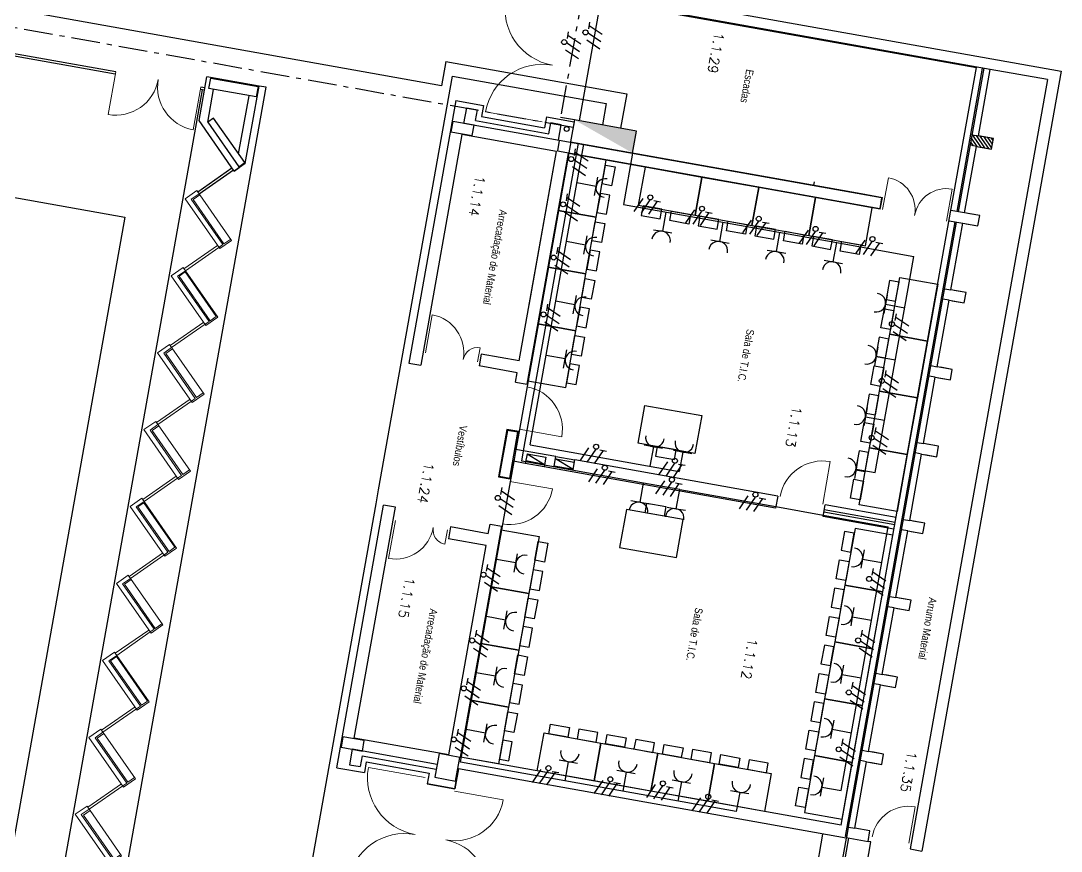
# Model space of a CAD drawing. Header units: millimetres. Extents: x -91023 to -90865, y -106382 to -106247.
# Drawn here: x -90886.87 to -90865.23, y -106311.74 to -106294.47 of the extents above; entities that cross this region are included whole.
import ezdxf

# ---------------------------------------------------------------- set-up
doc = ezdxf.new("R2010")
doc.units = ezdxf.units.MM
doc.header["$MEASUREMENT"] = 0
doc.linetypes.add('ACAD_ISO10W100', pattern=[18, 12, -3, 0, -3])
doc.linetypes.add('DASHED', pattern=[0.75, 0.5, -0.25])
doc.layers.add('0-CIVIL', color=8, linetype='Continuous', lineweight=0)
doc.layers.add('LEGENDA', color=7, linetype='Continuous', lineweight=0)
for name, color, linetype in [('Desenho base', 7, 'Continuous'), ('Quadros', 90, 'Continuous'), ('Tomadas', 1, 'Continuous')]:
    doc.layers.add(name, color=color, linetype=linetype)
doc.styles.add('Legenda cotas', font='ARIALN.TTF', dxfattribs={"height": 0.16})
doc.styles.get("Standard").update_dxf_attribs({"font": 'simplex.shx'})

# ---------------------------------------------------------------- blocks, each defined once
blk = doc.blocks.new('Bloco Porta')
at = {"layer": '0-CIVIL'}
blk.add_lwpolyline([(0, 0), (1, 0)], dxfattribs=at)
blk.add_arc((0, 0), 1, 0, 90, dxfattribs=at)
blk = doc.blocks.new('A$C6B3F4A0A')
at = {"layer": '0-CIVIL', "color": 8}
for p, q in [((1.448, 0.219), (0.848, 0.82)), ((1.484, 0.255), (0.883, 0.855))]:
    blk.add_line(p, q, dxfattribs=at)
at = {"layer": '0-CIVIL', "color": 8, "linetype": 'Continuous'}
blk.add_lwpolyline([(0.693, 1.089), (0.905, 0.877), (0.014, -0.014), (-0.198, 0.198)], close=True, dxfattribs=at)
at = {"layer": '0-CIVIL', "color": 8}
blk.add_lwpolyline([(0.883, 0.855), (0.813, 0.926), (0, 0.113), (-0.141, 0.255)], dxfattribs=at)
blk.add_lwpolyline([(0.791, 0.947), (0.685, 1.053), (-0.114, 0.254), (-0.008, 0.148)], close=True, dxfattribs=at)
blk = doc.blocks.new('A$C3129141C')
at = {"layer": '0-CIVIL', "color": 8, "linetype": 'Continuous'}
for p, q in [((0, 0.156), (0.791, 0.947)), ((-0.12, 0.276), (0, 0.156))]:
    blk.add_line(p, q, dxfattribs=at)
at = {"layer": '0-CIVIL', "color": 8}
for p, q in [((1.448, 0.219), (0.848, 0.82)), ((1.484, 0.255), (0.883, 0.855))]:
    blk.add_line(p, q, dxfattribs=at)
at = {"layer": '0-CIVIL', "color": 8, "linetype": 'Continuous'}
blk.add_lwpolyline([(0.693, 1.089), (0.905, 0.877), (0.014, -0.014), (-0.198, 0.198)], close=True, dxfattribs=at)
for points in [[(0.883, 0.855), (0.812, 0.926), (0, 0.113), (-0.141, 0.255)], [(0.791, 0.947), (0.671, 1.067)]]:
    blk.add_lwpolyline(points, dxfattribs=at)
blk = doc.blocks.new('porta1')
at = {"layer": '0-CIVIL', "color": 8}
blk.add_lwpolyline([(120700.549, -71551.56), (120700.549, -71550.36)], dxfattribs=at)
blk.add_arc((120700.549, -71551.56), 1.2, 90, 180, dxfattribs=at)

msp = doc.modelspace()

# ---------------------------------------------------------------- hatches: boundary and pattern name
at = {"layer": 'Desenho base'}
h = msp.add_hatch(dxfattribs=at)
h.set_pattern_fill('ANSI31', color=256, scale=0.018, style=0)
h.set_pattern_definition([(304.87349, (-90892.21188, -106378.72093), (0.0468868, 0.03267645), [])])
h.paths.add_polyline_path([(-90866.994, -106297.081), (-90866.679, -106297.137), (-90866.64, -106296.92), (-90866.955, -106296.864), (-90867.083, -106296.841), (-90867.122, -106297.058)])
at = {"layer": 'Quadros'}
h = msp.add_hatch(color=256, dxfattribs=at)
h.dxf.hatch_style = 1
h.paths.add_polyline_path([(-90874.148, -106297.22), (-90874.066, -106296.766), (-90875.356, -106296.531)])

# ---------------------------------------------------------------- linework, layer by layer
at = {"layer": 'Desenho base'}
for p, q in [((-90874.855, -106293.802), (-90865.232, -106295.521)), ((-90866.708, -106295.481), (-90875.14, -106293.975)), ((-90874.911, -106294.031), (-90866.997, -106295.445)), ((-90884.9, -106295.533), (-90887.963, -106294.986)), ((-90884.909, -106295.583), (-90887.971, -106295.036)), ((-90867.568, -106298.644), (-90866.997, -106295.445)), ((-90881.917, -106295.827), (-90883.003, -106295.633)), ((-90881.939, -106295.839), (-90882.923, -106295.663)), ((-90865.232, -106295.521), (-90868.128, -106311.735)), ((-90866.955, -106296.864), (-90866.708, -106295.481)), ((-90885.421, -106316.3), (-90881.77, -106295.854)), ((-90883.053, -106295.914), (-90883.137, -106295.899)), ((-90883.044, -106295.865), (-90883.128, -106295.85)), ((-90882.205, -106297.436), (-90881.917, -106295.827)), ((-90865.517, -106295.694), (-90868.374, -106311.691)), ((-90886.63, -106315.713), (-90883.093, -106295.907)), ((-90877.826, -106296.131), (-90878.801, -106301.59)), ((-90877.826, -106296.131), (-90877.25, -106296.234)), ((-90877.656, -106296.604), (-90877.599, -106296.28)), ((-90877.599, -106296.28), (-90877.377, -106296.32)), ((-90877.418, -106296.546), (-90877.377, -106296.32)), ((-90877.25, -106296.234), (-90877.291, -106296.464)), ((-90877.418, -106296.546), (-90875.892, -106296.819)), ((-90877.291, -106296.464), (-90875.982, -106296.698)), ((-90875.941, -106296.468), (-90875.982, -106296.698)), ((-90875.941, -106296.468), (-90875.365, -106296.571)), ((-90875.941, -106296.468), (-90875.365, -106296.571)), ((-90875.673, -106296.958), (-90877.656, -106296.604)), ((-90875.892, -106296.819), (-90875.851, -106296.593)), ((-90875.63, -106296.632), (-90875.851, -106296.593)), ((-90875.687, -106296.955), (-90875.63, -106296.632)), ((-90875.365, -106296.571), (-90875.439, -106296.984)), ((-90877.698, -106296.835), (-90878.555, -106301.634)), ((-90875.729, -106297.187), (-90877.698, -106296.835)), ((-90875.673, -106296.958), (-90875.711, -106297.174)), ((-90868.969, -106298.155), (-90875.673, -106296.958)), ((-90866.64, -106296.92), (-90866.887, -106296.876)), ((-90866.679, -106297.137), (-90866.64, -106296.92)), ((-90876.507, -106301.543), (-90875.729, -106297.187)), ((-90876.3, -106300.386), (-90875.729, -106297.187)), ((-90875.711, -106297.174), (-90869.007, -106298.372)), ((-90875.439, -106296.984), (-90869.466, -106298.051)), ((-90867.241, -106298.464), (-90866.994, -106297.081)), ((-90866.925, -106297.093), (-90866.679, -106297.137)), ((-90876.34, -106302.03), (-90875.483, -106297.231)), ((-90868.995, -106298.389), (-90875.483, -106297.231)), ((-90883.193, -106298.026), (-90882.481, -106297.529)), ((-90883.165, -106298.067), (-90882.452, -106297.57)), ((-90882.434, -106297.596), (-90882.328, -106297.521)), ((-90870.379, -106297.888), (-90870.366, -106297.817)), ((-90869.831, -106297.986), (-90869.393, -106298.064)), ((-90869.466, -106298.051), (-90869.393, -106298.064)), ((-90869.393, -106298.064), (-90868.951, -106298.143)), ((-90868.969, -106298.155), (-90869.007, -106298.372)), ((-90868.995, -106298.389), (-90868.951, -106298.143)), ((-90867.241, -106298.464), (-90867.527, -106298.413)), ((-90866.926, -106298.52), (-90867.172, -106298.476)), ((-90884.706, -106298.555), (-90887.155, -106312.27)), ((-90869.81, -106311.196), (-90867.568, -106298.644)), ((-90867.565, -106298.629), (-90867.28, -106298.68)), ((-90867.527, -106300.063), (-90867.28, -106298.68)), ((-90867.211, -106298.693), (-90866.965, -106298.737)), ((-90866.965, -106298.737), (-90866.926, -106298.52)), ((-90876.3, -106300.386), (-90876.256, -106300.14)), ((-90867.212, -106300.12), (-90867.458, -106300.076)), ((-90867.251, -106300.336), (-90867.212, -106300.12)), ((-90867.813, -106301.663), (-90867.566, -106300.28)), ((-90867.497, -106300.292), (-90867.251, -106300.336)), ((-90877.294, -106301.402), (-90877.338, -106301.648)), ((-90876.507, -106301.543), (-90877.294, -106301.402)), ((-90878.801, -106301.59), (-90878.555, -106301.634)), ((-90876.551, -106301.789), (-90877.338, -106301.648)), ((-90867.498, -106301.719), (-90867.744, -106301.675)), ((-90867.536, -106301.936), (-90867.498, -106301.719)), ((-90876.586, -106301.986), (-90876.551, -106301.789)), ((-90867.782, -106301.892), (-90867.536, -106301.936)), ((-90876.586, -106301.986), (-90876.34, -106302.03)), ((-90876.857, -106303.588), (-90876.813, -106303.342)), ((-90867.783, -106303.319), (-90868.029, -106303.275)), ((-90867.822, -106303.536), (-90867.783, -106303.319)), ((-90876.344, -106303.476), (-90876.379, -106303.673)), ((-90876.344, -106303.476), (-90875.95, -106303.547)), ((-90875.95, -106303.547), (-90875.986, -106303.744)), ((-90875.78, -106303.73), (-90875.745, -106303.533)), ((-90875.386, -106303.8), (-90875.351, -106303.603)), ((-90868.384, -106304.863), (-90868.137, -106303.479)), ((-90868.068, -106303.492), (-90867.822, -106303.536)), ((-90875.386, -106303.8), (-90875.78, -106303.73)), ((-90880.303, -106310.002), (-90879.328, -106304.543)), ((-90879.082, -106304.587), (-90879.328, -106304.543)), ((-90871.128, -106304.357), (-90871.172, -106304.603)), ((-90868.667, -106304.797), (-90870.143, -106304.533)), ((-90879.939, -106309.386), (-90879.082, -106304.587)), ((-90870.17, -106304.681), (-90868.693, -106304.944)), ((-90870.161, -106304.632), (-90868.684, -106304.895)), ((-90877.724, -106309.782), (-90876.867, -106304.983)), ((-90877.149, -106305.136), (-90877.113, -106304.939)), ((-90877.113, -106304.939), (-90876.867, -106304.983)), ((-90868.711, -106305.043), (-90870.187, -106304.779)), ((-90868.069, -106304.919), (-90868.315, -106304.875)), ((-90868.108, -106305.135), (-90868.069, -106304.919)), ((-90877.936, -106304.995), (-90877.98, -106305.241)), ((-90877.149, -106305.136), (-90877.936, -106304.995)), ((-90868.67, -106306.462), (-90868.423, -106305.079)), ((-90868.354, -106305.091), (-90868.108, -106305.135)), ((-90877.193, -106305.382), (-90877.98, -106305.241)), ((-90877.971, -106309.738), (-90877.193, -106305.382)), ((-90868.355, -106306.519), (-90868.601, -106306.475)), ((-90868.955, -106308.062), (-90868.708, -106306.679)), ((-90868.639, -106306.691), (-90868.393, -106306.735)), ((-90868.393, -106306.735), (-90868.355, -106306.519)), ((-90868.64, -106308.118), (-90868.886, -106308.074)), ((-90868.679, -106308.335), (-90868.64, -106308.118)), ((-90869.241, -106309.662), (-90868.994, -106308.278)), ((-90868.925, -106308.291), (-90868.679, -106308.335)), ((-90877.971, -106309.738), (-90879.939, -106309.386)), ((-90879.981, -106309.618), (-90880.038, -106309.941)), ((-90878.214, -106309.933), (-90879.981, -106309.618)), ((-90868.926, -106309.718), (-90869.172, -106309.674)), ((-90868.965, -106309.934), (-90868.926, -106309.718)), ((-90880.038, -106309.941), (-90879.817, -106309.98)), ((-90879.776, -106309.754), (-90879.817, -106309.98)), ((-90879.776, -106309.754), (-90878.231, -106310.03)), ((-90879.688, -106309.882), (-90879.727, -106310.105)), ((-90879.688, -106309.882), (-90878.378, -106310.115)), ((-90869.81, -106311.196), (-90877.724, -106309.782)), ((-90869.527, -106311.261), (-90869.28, -106309.878)), ((-90869.211, -106309.89), (-90868.965, -106309.934)), ((-90880.303, -106310.002), (-90879.727, -106310.105)), ((-90878.378, -106310.115), (-90878.418, -106310.339)), ((-90877.842, -106310.441), (-90877.768, -106310.028)), ((-90877.768, -106310.028), (-90877.842, -106310.441)), ((-90873.892, -106310.72), (-90877.768, -106310.028)), ((-90878.418, -106310.339), (-90877.842, -106310.441)), ((-90877.842, -106310.441), (-90878.418, -106310.339)), ((-90869.706, -106311.468), (-90873.892, -106310.72)), ((-90869.212, -106311.318), (-90869.527, -106311.261)), ((-90871.859, -106320.734), (-90870.188, -106311.382)), ((-90869.706, -106311.468), (-90869.703, -106311.453)), ((-90869.703, -106311.453), (-90869.25, -106311.534)), ((-90869.25, -106311.534), (-90869.212, -106311.318)), ((-90872.051, -106327.556), (-90869.191, -106311.545))]:
    msp.add_line(p, q, dxfattribs=at)
at = {"layer": 'Desenho base', "linetype": 'Continuous'}
for p, q in [((-90867.399, -106298.436), (-90866.866, -106295.453)), ((-90865.517, -106295.694), (-90866.708, -106295.481)), ((-90882.434, -106297.596), (-90883.166, -106296.546)), ((-90867.083, -106296.841), (-90866.955, -106296.864)), ((-90866.994, -106297.081), (-90867.122, -106297.058)), ((-90882.205, -106297.436), (-90882.434, -106297.596)), ((-90869.719, -106311.43), (-90867.437, -106298.652)), ((-90867.655, -106300.041), (-90867.527, -106300.063)), ((-90867.566, -106300.28), (-90867.693, -106300.257)), ((-90867.941, -106301.64), (-90867.813, -106301.663)), ((-90867.851, -106301.88), (-90867.979, -106301.857)), ((-90868.226, -106303.24), (-90868.098, -106303.263)), ((-90868.137, -106303.479), (-90868.265, -106303.457)), ((-90868.512, -106304.84), (-90868.384, -106304.863)), ((-90868.423, -106305.079), (-90868.551, -106305.056)), ((-90868.798, -106306.439), (-90868.67, -106306.462)), ((-90868.708, -106306.679), (-90868.836, -106306.656)), ((-90869.083, -106308.039), (-90868.955, -106308.062)), ((-90868.994, -106308.278), (-90869.122, -106308.256)), ((-90869.369, -106309.639), (-90869.241, -106309.662)), ((-90869.28, -106309.878), (-90869.408, -106309.855)), ((-90869.69, -106311.435), (-90869.719, -106311.43))]:
    msp.add_line(p, q, dxfattribs=at)
for points in [[(-90867.369, -106298.441), (-90866.836, -106295.458)], [(-90869.655, -106311.238), (-90867.408, -106298.658)], [(-90869.693, -106311.455), (-90869.655, -106311.238), (-90869.527, -106311.261)]]:
    msp.add_lwpolyline(points, dxfattribs=at)
at = {"layer": 'Desenho base'}
for points in [[(-90883.166, -106296.546), (-90883.003, -106295.633)], [(-90882.985, -106296.578), (-90882.863, -106295.897)], [(-90881.77, -106295.854), (-90881.917, -106295.827), (-90881.917, -106295.827)], [(-90882.342, -106297.238), (-90882.126, -106296.029)], [(-90866.994, -106297.081), (-90866.679, -106297.137), (-90866.64, -106296.92), (-90866.955, -106296.864)], [(-90875.483, -106297.231), (-90875.694, -106298.412), (-90874.906, -106298.553), (-90874.695, -106297.371), (-90875.483, -106297.231)], [(-90872.707, -106297.726), (-90873.888, -106297.515), (-90874.029, -106298.303), (-90872.847, -106298.514), (-90872.707, -106297.726)], [(-90871.525, -106297.937), (-90872.707, -106297.726), (-90872.847, -106298.514), (-90871.666, -106298.725), (-90871.525, -106297.937)], [(-90888.48, -106297.881), (-90884.706, -106298.555)], [(-90870.344, -106298.148), (-90871.525, -106297.937), (-90871.666, -106298.725), (-90870.485, -106298.936), (-90870.344, -106298.148)], [(-90869.163, -106298.359), (-90870.344, -106298.148), (-90870.485, -106298.936), (-90869.303, -106299.147), (-90869.163, -106298.359)], [(-90875.694, -106298.412), (-90875.905, -106299.593), (-90875.117, -106299.734), (-90874.906, -106298.553), (-90875.694, -106298.412)], [(-90867.28, -106298.68), (-90866.965, -106298.737), (-90866.926, -106298.52), (-90867.241, -106298.464)], [(-90875.905, -106299.593), (-90876.116, -106300.774), (-90875.328, -106300.915), (-90875.117, -106299.734), (-90875.905, -106299.593)], [(-90867.801, -106299.949), (-90868.012, -106301.13), (-90868.799, -106300.989), (-90868.588, -106299.808), (-90867.801, -106299.949)], [(-90867.566, -106300.28), (-90867.251, -106300.336), (-90867.212, -106300.12), (-90867.527, -106300.063)], [(-90876.116, -106300.774), (-90876.327, -106301.956), (-90875.539, -106302.096), (-90875.328, -106300.915), (-90876.116, -106300.774)], [(-90868.012, -106301.13), (-90868.223, -106302.311), (-90869.01, -106302.17), (-90868.799, -106300.989), (-90868.012, -106301.13)], [(-90867.851, -106301.88), (-90867.536, -106301.936), (-90867.498, -106301.719), (-90867.813, -106301.663)], [(-90868.098, -106303.263), (-90867.851, -106301.88)], [(-90868.223, -106302.311), (-90868.434, -106303.492), (-90869.221, -106303.352), (-90869.01, -106302.17), (-90868.223, -106302.311)], [(-90873.89, -106302.467), (-90872.709, -106302.678), (-90872.85, -106303.466), (-90874.031, -106303.255), (-90873.89, -106302.467)], [(-90876.582, -106303.383), (-90876.516, -106303.014), (-90876.762, -106302.97), (-90876.938, -106303.954), (-90876.691, -106303.998), (-90876.626, -106303.629)], [(-90875.745, -106303.533), (-90876.582, -106303.383)], [(-90868.434, -106303.492), (-90868.645, -106304.674), (-90869.432, -106304.533), (-90869.221, -106303.352), (-90868.434, -106303.492)], [(-90868.137, -106303.479), (-90867.822, -106303.536), (-90867.783, -106303.319), (-90868.098, -106303.263)], [(-90876.379, -106303.673), (-90876.626, -106303.629)], [(-90875.986, -106303.744), (-90876.379, -106303.673)], [(-90875.977, -106303.694), (-90876.371, -106303.624)], [(-90876.344, -106303.476), (-90875.977, -106303.694)], [(-90875.754, -106303.582), (-90875.36, -106303.652)], [(-90875.386, -106303.8), (-90875.754, -106303.582)], [(-90875.745, -106303.533), (-90875.351, -106303.603)], [(-90871.128, -106304.357), (-90875.351, -106303.603)], [(-90871.172, -106304.603), (-90875.986, -106303.744)], [(-90870.187, -106304.779), (-90870.143, -106304.533)], [(-90874.418, -106305.42), (-90873.236, -106305.631), (-90873.096, -106304.844), (-90874.277, -106304.633), (-90874.418, -106305.42)], [(-90868.423, -106305.079), (-90868.108, -106305.135), (-90868.069, -106304.919), (-90868.384, -106304.863)], [(-90877.091, -106306.238), (-90876.88, -106305.057), (-90876.093, -106305.197), (-90876.304, -106306.379), (-90877.091, -106306.238)], [(-90868.944, -106306.347), (-90868.733, -106305.166), (-90869.52, -106305.025), (-90869.731, -106306.207), (-90868.944, -106306.347)], [(-90877.302, -106307.419), (-90877.091, -106306.238), (-90876.304, -106306.379), (-90876.515, -106307.56), (-90877.302, -106307.419)], [(-90869.155, -106307.529), (-90868.944, -106306.347), (-90869.731, -106306.207), (-90869.942, -106307.388), (-90869.155, -106307.529)], [(-90868.708, -106306.679), (-90868.393, -106306.735), (-90868.355, -106306.519), (-90868.67, -106306.462)], [(-90877.513, -106308.601), (-90877.302, -106307.419), (-90876.515, -106307.56), (-90876.726, -106308.741), (-90877.513, -106308.601)], [(-90869.366, -106308.71), (-90869.155, -106307.529), (-90869.942, -106307.388), (-90870.153, -106308.569), (-90869.366, -106308.71)], [(-90868.994, -106308.278), (-90868.679, -106308.335), (-90868.64, -106308.118), (-90868.955, -106308.062)], [(-90877.724, -106309.782), (-90877.513, -106308.601), (-90876.726, -106308.741), (-90876.937, -106309.923), (-90877.724, -106309.782)], [(-90869.577, -106309.891), (-90869.366, -106308.71), (-90870.153, -106308.569), (-90870.364, -106309.751), (-90869.577, -106309.891)], [(-90874.948, -106310.278), (-90876.13, -106310.067), (-90875.989, -106309.279), (-90874.808, -106309.49), (-90874.948, -106310.278)], [(-90873.767, -106310.489), (-90874.948, -106310.278), (-90874.808, -106309.49), (-90873.626, -106309.701), (-90873.767, -106310.489)], [(-90872.586, -106310.7), (-90873.767, -106310.489), (-90873.626, -106309.701), (-90872.445, -106309.912), (-90872.586, -106310.7)], [(-90869.28, -106309.878), (-90868.965, -106309.934), (-90868.926, -106309.718), (-90869.241, -106309.662)], [(-90871.404, -106310.911), (-90872.586, -106310.7), (-90872.445, -106309.912), (-90871.264, -106310.123), (-90871.404, -106310.911)], [(-90869.788, -106311.072), (-90869.577, -106309.891), (-90870.364, -106309.751), (-90870.575, -106310.932), (-90869.788, -106311.072)], [(-90869.706, -106311.468), (-90869.948, -106312.822)], [(-90869.654, -106311.462), (-90869.901, -106312.845)], [(-90869.191, -106311.545), (-90869.25, -106311.534)], [(-90868.374, -106311.691), (-90868.128, -106311.735)]]:
    msp.add_lwpolyline(points, dxfattribs=at)
for points in [[(-90881.939, -106295.839), (-90881.977, -106296.055), (-90882.962, -106295.88), (-90882.923, -106295.663)], [(-90882.339, -106297.505), (-90882.216, -106297.419), (-90882.862, -106296.492), (-90882.985, -106296.578)], [(-90877.483, -106296.858), (-90877.445, -106296.641), (-90877.888, -106296.562), (-90877.926, -106296.779)], [(-90874.783, -106297.863), (-90874.713, -106297.47), (-90874.513, -106297.505), (-90874.584, -106297.899)], [(-90874.818, -106298.06), (-90874.889, -106298.454), (-90874.689, -106298.49), (-90874.619, -106298.096)], [(-90873.536, -106298.391), (-90873.93, -106298.321), (-90873.966, -106298.52), (-90873.572, -106298.59)], [(-90873.339, -106298.426), (-90872.946, -106298.496), (-90872.981, -106298.696), (-90873.375, -106298.625)], [(-90874.994, -106299.045), (-90874.924, -106298.651), (-90874.724, -106298.687), (-90874.795, -106299.08)], [(-90872.355, -106298.602), (-90872.749, -106298.531), (-90872.784, -106298.731), (-90872.391, -106298.801)], [(-90872.158, -106298.637), (-90871.764, -106298.707), (-90871.8, -106298.907), (-90872.194, -106298.836)], [(-90871.174, -106298.813), (-90871.568, -106298.742), (-90871.603, -106298.942), (-90871.209, -106299.012)], [(-90870.977, -106298.848), (-90870.583, -106298.918), (-90870.619, -106299.118), (-90871.012, -106299.047)], [(-90869.992, -106299.024), (-90870.386, -106298.953), (-90870.422, -106299.153), (-90870.028, -106299.223)], [(-90869.796, -106299.059), (-90869.402, -106299.129), (-90869.437, -106299.329), (-90869.831, -106299.258)], [(-90875.029, -106299.242), (-90875.1, -106299.635), (-90874.9, -106299.671), (-90874.83, -106299.277)], [(-90875.205, -106300.226), (-90875.135, -106299.832), (-90874.935, -106299.868), (-90875.006, -106300.262)], [(-90868.676, -106300.3), (-90868.606, -106299.906), (-90868.805, -106299.871), (-90868.876, -106300.264)], [(-90875.24, -106300.423), (-90875.311, -106300.817), (-90875.111, -106300.852), (-90875.041, -106300.459)], [(-90868.712, -106300.497), (-90868.782, -106300.891), (-90868.981, -106300.855), (-90868.911, -106300.461)], [(-90875.416, -106301.407), (-90875.346, -106301.014), (-90875.146, -106301.049), (-90875.217, -106301.443)], [(-90868.887, -106301.481), (-90868.817, -106301.088), (-90869.016, -106301.052), (-90869.087, -106301.446)], [(-90875.451, -106301.604), (-90875.522, -106301.998), (-90875.322, -106302.034), (-90875.252, -106301.64)], [(-90868.922, -106301.678), (-90868.993, -106302.072), (-90869.192, -106302.036), (-90869.122, -106301.643)], [(-90869.098, -106302.663), (-90869.028, -106302.269), (-90869.227, -106302.233), (-90869.298, -106302.627)], [(-90869.133, -106302.86), (-90869.204, -106303.253), (-90869.403, -106303.218), (-90869.333, -106302.824)], [(-90876.533, -106303.026), (-90876.75, -106302.987), (-90876.92, -106303.942), (-90876.704, -106303.981)], [(-90873.673, -106303.524), (-90873.279, -106303.595), (-90873.243, -106303.395), (-90873.637, -106303.325)], [(-90869.309, -106303.844), (-90869.239, -106303.45), (-90869.438, -106303.415), (-90869.509, -106303.808)], [(-90869.344, -106304.041), (-90869.415, -106304.435), (-90869.614, -106304.399), (-90869.544, -106304.005)], [(-90873.848, -106304.504), (-90873.454, -106304.574), (-90873.49, -106304.773), (-90873.883, -106304.703)], [(-90869.608, -106305.518), (-90869.538, -106305.124), (-90869.737, -106305.088), (-90869.807, -106305.482)], [(-90876.181, -106305.69), (-90876.111, -106305.296), (-90875.911, -106305.331), (-90875.982, -106305.725)], [(-90869.643, -106305.714), (-90869.714, -106306.108), (-90869.913, -106306.073), (-90869.843, -106305.679)], [(-90876.216, -106305.886), (-90876.286, -106306.28), (-90876.087, -106306.316), (-90876.017, -106305.922)], [(-90869.819, -106306.699), (-90869.749, -106306.305), (-90869.948, -106306.269), (-90870.018, -106306.663)], [(-90876.392, -106306.871), (-90876.321, -106306.477), (-90876.122, -106306.513), (-90876.193, -106306.906)], [(-90869.854, -106306.896), (-90869.925, -106307.289), (-90870.124, -106307.254), (-90870.054, -106306.86)], [(-90876.427, -106307.068), (-90876.497, -106307.462), (-90876.298, -106307.497), (-90876.228, -106307.103)], [(-90870.03, -106307.88), (-90869.96, -106307.486), (-90870.159, -106307.451), (-90870.229, -106307.845)], [(-90876.603, -106308.052), (-90876.532, -106307.658), (-90876.333, -106307.694), (-90876.404, -106308.088)], [(-90870.065, -106308.077), (-90870.136, -106308.471), (-90870.335, -106308.435), (-90870.265, -106308.041)], [(-90876.638, -106308.249), (-90876.708, -106308.643), (-90876.509, -106308.678), (-90876.439, -106308.285)], [(-90870.241, -106309.061), (-90870.171, -106308.668), (-90870.37, -106308.632), (-90870.44, -106309.026)], [(-90876.814, -106309.233), (-90876.743, -106308.84), (-90876.544, -106308.875), (-90876.615, -106309.269)], [(-90875.497, -106309.367), (-90875.891, -106309.297), (-90875.855, -106309.098), (-90875.461, -106309.168)], [(-90875.3, -106309.402), (-90874.906, -106309.473), (-90874.871, -106309.273), (-90875.264, -106309.203)], [(-90874.315, -106309.578), (-90874.709, -106309.508), (-90874.674, -106309.309), (-90874.28, -106309.379)], [(-90870.276, -106309.258), (-90870.347, -106309.652), (-90870.546, -106309.616), (-90870.476, -106309.223)], [(-90879.769, -106309.655), (-90879.73, -106309.439), (-90880.173, -106309.36), (-90880.212, -106309.576)], [(-90876.849, -106309.43), (-90876.919, -106309.824), (-90876.72, -106309.86), (-90876.65, -106309.466)], [(-90874.119, -106309.613), (-90873.725, -106309.684), (-90873.689, -106309.484), (-90874.083, -106309.414)], [(-90873.134, -106309.789), (-90873.528, -106309.719), (-90873.492, -106309.52), (-90873.099, -106309.59)], [(-90878.174, -106309.71), (-90878.262, -106310.202), (-90877.829, -106310.28), (-90877.741, -106309.788)], [(-90872.937, -106309.824), (-90872.544, -106309.895), (-90872.508, -106309.695), (-90872.902, -106309.625)], [(-90871.953, -106310), (-90872.347, -106309.93), (-90872.311, -106309.731), (-90871.917, -106309.801)], [(-90871.756, -106310.035), (-90871.362, -106310.106), (-90871.327, -106309.906), (-90871.72, -106309.836)], [(-90870.452, -106310.243), (-90870.382, -106309.849), (-90870.581, -106309.813), (-90870.651, -106310.207)], [(-90870.487, -106310.44), (-90870.558, -106310.833), (-90870.757, -106310.798), (-90870.687, -106310.404)]]:
    msp.add_lwpolyline(points, close=True, dxfattribs=at)
msp.add_circle((-90875.519, -106296.72), 0.05, dxfattribs=at)
at = {"layer": 'Quadros'}
for p, q in [((-90878.125, -106295.821), (-90900.254, -106291.869)), ((-90878.034, -106295.319), (-90878.125, -106295.821)), ((-90878.034, -106295.319), (-90874.27, -106295.992)), ((-90879.43, -106304.225), (-90877.893, -106295.619)), ((-90877.893, -106295.619), (-90874.696, -106296.19)), ((-90874.27, -106295.992), (-90874.397, -106296.705)), ((-90874.696, -106296.19), (-90874.775, -106296.637)), ((-90879.482, -106304.516), (-90879.43, -106304.225)), ((-90882.149, -106319.448), (-90879.482, -106304.516))]:
    msp.add_line(p, q, dxfattribs=at)
msp.add_lwpolyline([(-90874.066, -106296.766), (-90875.356, -106296.531), (-90875.439, -106296.984), (-90874.148, -106297.22)], close=True, dxfattribs=at)
at = {"layer": 'Tomadas', "linetype": 'ACAD_ISO10W100', "ltscale": 0.05}
for p, q in [((-90875.385, -106296.69), (-90898.903, -106292.49)), ((-90875.176, -106293.848), (-90875.646, -106296.479))]:
    msp.add_line(p, q, dxfattribs=at)
at = {"layer": 'Tomadas'}
for p, q in [((-90875.251, -106296.553), (-90874.683, -106293.369)), ((-90875.432, -106297.02), (-90875.432, -106297.02)), ((-90874.908, -106297.914), (-90875.308, -106297.843)), ((-90874.908, -106297.914), (-90874.873, -106297.724)), ((-90874.942, -106298.105), (-90874.908, -106297.914)), ((-90873.521, -106298.848), (-90873.45, -106298.448)), ((-90872.332, -106299.061), (-90872.261, -106298.661)), ((-90873.712, -106298.814), (-90873.521, -106298.848)), ((-90873.521, -106298.848), (-90873.331, -106298.882)), ((-90871.154, -106299.271), (-90871.083, -106298.871)), ((-90875.125, -106299.134), (-90875.525, -106299.063)), ((-90875.159, -106299.325), (-90875.125, -106299.134)), ((-90875.125, -106299.134), (-90875.091, -106298.944)), ((-90872.523, -106299.027), (-90872.332, -106299.061)), ((-90872.332, -106299.061), (-90872.142, -106299.095)), ((-90869.973, -106299.482), (-90869.901, -106299.082)), ((-90871.345, -106299.237), (-90871.154, -106299.271)), ((-90871.154, -106299.271), (-90870.963, -106299.305)), ((-90870.163, -106299.448), (-90869.973, -106299.482)), ((-90869.973, -106299.482), (-90869.782, -106299.516)), ((-90875.347, -106300.375), (-90875.313, -106300.184)), ((-90868.853, -106300.175), (-90868.888, -106300.366)), ((-90875.347, -106300.375), (-90875.747, -106300.303)), ((-90875.381, -106300.565), (-90875.347, -106300.375)), ((-90868.888, -106300.366), (-90868.922, -106300.557)), ((-90868.888, -106300.366), (-90868.488, -106300.437)), ((-90869.047, -106301.257), (-90869.081, -106301.448)), ((-90875.548, -106301.502), (-90875.948, -106301.431)), ((-90875.582, -106301.693), (-90875.548, -106301.502)), ((-90875.548, -106301.502), (-90875.514, -106301.311)), ((-90869.081, -106301.448), (-90869.115, -106301.639)), ((-90869.081, -106301.448), (-90868.681, -106301.52)), ((-90869.271, -106302.515), (-90869.305, -106302.705)), ((-90869.305, -106302.705), (-90869.339, -106302.896)), ((-90869.305, -106302.705), (-90868.905, -106302.777)), ((-90873.716, -106303.332), (-90873.907, -106303.297)), ((-90873.716, -106303.332), (-90873.788, -106303.732)), ((-90873.525, -106303.366), (-90873.716, -106303.332)), ((-90873.104, -106303.441), (-90873.295, -106303.407)), ((-90873.104, -106303.441), (-90873.176, -106303.841)), ((-90872.913, -106303.475), (-90873.104, -106303.441)), ((-90869.466, -106303.604), (-90869.5, -106303.795)), ((-90869.5, -106303.795), (-90869.534, -106303.985)), ((-90869.5, -106303.795), (-90869.1, -106303.866)), ((-90873.99, -106304.482), (-90873.919, -106304.082)), ((-90873.239, -106304.616), (-90873.168, -106304.216)), ((-90874.181, -106304.448), (-90873.99, -106304.482)), ((-90873.99, -106304.482), (-90873.799, -106304.516)), ((-90873.43, -106304.582), (-90873.239, -106304.616)), ((-90873.239, -106304.616), (-90873.048, -106304.65)), ((-90876.577, -106305.742), (-90876.543, -106305.552)), ((-90869.329, -106305.472), (-90869.363, -106305.663)), ((-90876.577, -106305.742), (-90876.977, -106305.671)), ((-90876.611, -106305.933), (-90876.577, -106305.742)), ((-90869.363, -106305.663), (-90869.397, -106305.854)), ((-90869.363, -106305.663), (-90868.963, -106305.735)), ((-90869.543, -106306.672), (-90869.577, -106306.863)), ((-90876.789, -106306.932), (-90877.189, -106306.86)), ((-90876.823, -106307.123), (-90876.789, -106306.932)), ((-90876.789, -106306.932), (-90876.755, -106306.741)), ((-90869.577, -106306.863), (-90869.611, -106307.053)), ((-90869.577, -106306.863), (-90869.177, -106306.934)), ((-90876.998, -106308.099), (-90876.964, -106307.908)), ((-90869.758, -106307.872), (-90869.792, -106308.063)), ((-90876.998, -106308.099), (-90877.398, -106308.027)), ((-90877.032, -106308.289), (-90876.998, -106308.099)), ((-90869.792, -106308.063), (-90869.826, -106308.254)), ((-90869.792, -106308.063), (-90869.392, -106308.135)), ((-90877.209, -106309.282), (-90877.175, -106309.091)), ((-90869.961, -106309.012), (-90869.995, -106309.203)), ((-90877.209, -106309.282), (-90877.609, -106309.21)), ((-90877.243, -106309.473), (-90877.209, -106309.282)), ((-90869.995, -106309.203), (-90870.029, -106309.393)), ((-90869.995, -106309.203), (-90869.595, -106309.274)), ((-90875.486, -106309.878), (-90875.677, -106309.844)), ((-90875.486, -106309.878), (-90875.558, -106310.278)), ((-90875.296, -106309.912), (-90875.486, -106309.878)), ((-90874.282, -106310.093), (-90874.473, -106310.059)), ((-90874.282, -106310.093), (-90874.354, -106310.493)), ((-90874.092, -106310.127), (-90874.282, -106310.093)), ((-90873.133, -106310.298), (-90873.324, -106310.264)), ((-90873.133, -106310.298), (-90873.205, -106310.698)), ((-90872.942, -106310.332), (-90873.133, -106310.298)), ((-90870.176, -106310.215), (-90870.21, -106310.406)), ((-90871.919, -106310.515), (-90872.109, -106310.481)), ((-90871.919, -106310.515), (-90871.99, -106310.915)), ((-90871.728, -106310.549), (-90871.919, -106310.515)), ((-90870.21, -106310.406), (-90870.244, -106310.597)), ((-90870.21, -106310.406), (-90869.81, -106310.477))]:
    msp.add_line(p, q, dxfattribs=at)
at = {"layer": 'Tomadas', "linetype": 'ByBlock'}
for p, q in [((-90875.06, -106294.636), (-90875.035, -106294.497)), ((-90875.048, -106294.567), (-90874.778, -106294.75)), ((-90875.504, -106294.839), (-90875.479, -106294.699)), ((-90875.492, -106294.769), (-90875.222, -106294.952)), ((-90875.075, -106294.721), (-90874.805, -106294.904)), ((-90875.519, -106294.923), (-90875.249, -106295.107)), ((-90875.102, -106294.869), (-90874.832, -106295.053)), ((-90875.546, -106295.072), (-90875.276, -106295.255)), ((-90875.356, -106296.531), (-90875.646, -106296.479)), ((-90876.16, -106301.986), (-90875.272, -106297.015)), ((-90876.051, -106302.005), (-90875.163, -106297.035)), ((-90875.467, -106297.218), (-90875.426, -106296.987)), ((-90875.357, -106297.27), (-90875.332, -106297.13)), ((-90876.314, -106301.958), (-90875.467, -106297.218)), ((-90875.372, -106297.355), (-90875.102, -106297.538)), ((-90875.344, -106297.2), (-90875.074, -106297.384)), ((-90874.148, -106297.22), (-90874.34, -106298.289)), ((-90875.398, -106297.503), (-90875.128, -106297.686)), ((-90875.525, -106298.212), (-90875.5, -106298.072)), ((-90875.512, -106298.142), (-90875.242, -106298.325)), ((-90873.937, -106298.168), (-90874.12, -106298.438)), ((-90873.789, -106298.194), (-90873.972, -106298.464)), ((-90873.634, -106298.222), (-90873.818, -106298.492)), ((-90873.704, -106298.209), (-90873.565, -106298.234)), ((-90875.566, -106298.444), (-90875.296, -106298.628)), ((-90875.54, -106298.296), (-90875.27, -106298.479)), ((-90874.34, -106298.289), (-90869.901, -106299.082)), ((-90872.861, -106298.402), (-90873.045, -106298.672)), ((-90872.713, -106298.428), (-90872.896, -106298.699)), ((-90872.559, -106298.456), (-90872.742, -106298.726)), ((-90872.629, -106298.444), (-90872.489, -106298.469)), ((-90871.68, -106298.613), (-90871.863, -106298.883)), ((-90871.532, -106298.639), (-90871.715, -106298.91)), ((-90871.377, -106298.667), (-90871.561, -106298.937)), ((-90871.447, -106298.655), (-90871.308, -106298.679)), ((-90870.499, -106298.824), (-90870.682, -106299.094)), ((-90870.35, -106298.85), (-90870.534, -106299.121)), ((-90870.196, -106298.878), (-90870.379, -106299.148)), ((-90870.266, -106298.866), (-90870.126, -106298.89)), ((-90869.901, -106299.082), (-90869.409, -106299.17)), ((-90869.317, -106299.035), (-90869.501, -106299.305)), ((-90869.169, -106299.061), (-90869.352, -106299.332)), ((-90869.015, -106299.089), (-90869.198, -106299.359)), ((-90869.085, -106299.077), (-90868.945, -106299.101)), ((-90875.722, -106299.318), (-90875.697, -106299.178)), ((-90875.71, -106299.248), (-90875.44, -106299.432)), ((-90875.764, -106299.551), (-90875.494, -106299.734)), ((-90875.737, -106299.402), (-90875.467, -106299.586)), ((-90869.1, -106303.866), (-90868.382, -106299.845)), ((-90875.933, -106300.499), (-90875.908, -106300.36)), ((-90875.921, -106300.43), (-90875.651, -106300.613)), ((-90875.948, -106300.584), (-90875.678, -106300.767)), ((-90868.686, -106300.702), (-90868.661, -106300.562)), ((-90868.674, -106300.632), (-90868.404, -106300.815)), ((-90875.975, -106300.732), (-90875.705, -106300.915)), ((-90868.701, -106300.786), (-90868.431, -106300.969)), ((-90868.728, -106300.934), (-90868.458, -106301.118)), ((-90868.897, -106301.883), (-90868.872, -106301.743)), ((-90868.885, -106301.813), (-90868.615, -106301.997)), ((-90868.939, -106302.116), (-90868.669, -106302.299)), ((-90868.912, -106301.967), (-90868.642, -106302.151)), ((-90876.569, -106303.386), (-90876.494, -106302.967)), ((-90869.108, -106303.064), (-90869.083, -106302.925)), ((-90869.096, -106302.994), (-90868.826, -106303.178)), ((-90869.123, -106303.149), (-90868.853, -106303.332)), ((-90876.613, -106303.632), (-90876.569, -106303.386)), ((-90876.453, -106303.629), (-90876.415, -106303.413)), ((-90876.28, -106303.286), (-90873.176, -106303.841)), ((-90875.064, -106303.352), (-90875.247, -106303.622)), ((-90874.915, -106303.379), (-90875.098, -106303.649)), ((-90874.761, -106303.406), (-90874.944, -106303.676)), ((-90874.831, -106303.394), (-90874.691, -106303.419)), ((-90869.15, -106303.297), (-90868.88, -106303.48)), ((-90876.019, -106303.707), (-90876.453, -106303.629)), ((-90873.424, -106303.645), (-90873.607, -106303.915)), ((-90873.275, -106303.672), (-90873.459, -106303.942)), ((-90873.191, -106303.687), (-90873.051, -106303.712)), ((-90873.919, -106304.082), (-90876.019, -106303.707)), ((-90874.883, -106303.789), (-90875.066, -106304.059)), ((-90874.734, -106303.816), (-90874.917, -106304.086)), ((-90874.58, -106303.843), (-90874.763, -106304.113)), ((-90874.65, -106303.831), (-90874.51, -106303.856)), ((-90873.121, -106303.699), (-90873.304, -106303.969)), ((-90873.168, -106304.216), (-90873.919, -106304.082)), ((-90873.487, -106304.038), (-90873.67, -106304.309)), ((-90873.339, -106304.065), (-90873.522, -106304.335)), ((-90873.185, -106304.092), (-90873.368, -106304.363)), ((-90873.254, -106304.08), (-90873.115, -106304.105)), ((-90876.886, -106304.318), (-90876.862, -106304.178)), ((-90876.874, -106304.248), (-90876.604, -106304.431)), ((-90873.168, -106304.216), (-90871.166, -106304.573)), ((-90876.928, -106304.55), (-90876.658, -106304.734)), ((-90876.902, -106304.402), (-90876.631, -106304.585)), ((-90871.749, -106304.349), (-90871.932, -106304.619)), ((-90871.601, -106304.375), (-90871.784, -106304.645)), ((-90871.447, -106304.403), (-90871.63, -106304.673)), ((-90871.516, -106304.39), (-90871.377, -106304.415)), ((-90870.182, -106304.749), (-90868.83, -106304.991)), ((-90877.73, -106309.89), (-90876.867, -106305.059)), ((-90869.81, -106310.477), (-90868.83, -106304.991)), ((-90877.185, -106305.914), (-90877.16, -106305.774)), ((-90877.172, -106305.844), (-90876.902, -106306.027)), ((-90877.2, -106305.998), (-90876.93, -106306.181)), ((-90869.162, -106306.001), (-90869.137, -106305.861)), ((-90869.149, -106305.931), (-90868.879, -106306.114)), ((-90877.226, -106306.146), (-90876.956, -106306.33)), ((-90869.203, -106306.233), (-90868.933, -106306.417)), ((-90869.177, -106306.085), (-90868.907, -106306.268)), ((-90877.416, -106307.282), (-90877.391, -106307.142)), ((-90869.39, -106307.279), (-90869.365, -106307.14)), ((-90877.431, -106307.366), (-90877.161, -106307.55)), ((-90877.403, -106307.212), (-90877.133, -106307.395)), ((-90869.405, -106307.364), (-90869.135, -106307.547)), ((-90869.378, -106307.21), (-90869.108, -106307.393)), ((-90877.457, -106307.515), (-90877.187, -106307.698)), ((-90869.432, -106307.512), (-90869.162, -106307.696)), ((-90877.594, -106308.279), (-90877.569, -106308.139)), ((-90877.581, -106308.209), (-90877.311, -106308.392)), ((-90869.584, -106308.363), (-90869.559, -106308.224)), ((-90877.609, -106308.363), (-90877.339, -106308.546)), ((-90869.599, -106308.448), (-90869.329, -106308.631)), ((-90869.571, -106308.293), (-90869.301, -106308.477)), ((-90877.635, -106308.511), (-90877.365, -106308.695)), ((-90869.625, -106308.596), (-90869.355, -106308.779)), ((-90877.797, -106309.34), (-90877.772, -106309.2)), ((-90877.784, -106309.27), (-90877.514, -106309.453)), ((-90877.812, -106309.424), (-90877.542, -106309.608)), ((-90869.795, -106309.545), (-90869.77, -106309.405)), ((-90869.782, -106309.475), (-90869.512, -106309.658)), ((-90877.838, -106309.573), (-90877.568, -106309.756)), ((-90869.81, -106309.629), (-90869.54, -106309.812)), ((-90871.99, -106310.915), (-90877.73, -106309.89)), ((-90869.836, -106309.777), (-90869.566, -106309.961)), ((-90876.057, -106310.037), (-90876.24, -106310.307)), ((-90875.908, -106310.064), (-90876.092, -106310.334)), ((-90875.754, -106310.091), (-90875.938, -106310.361)), ((-90875.824, -106310.079), (-90875.684, -106310.104)), ((-90874.768, -106310.267), (-90874.952, -106310.537)), ((-90874.62, -106310.294), (-90874.803, -106310.564)), ((-90874.466, -106310.321), (-90874.649, -106310.591)), ((-90874.536, -106310.309), (-90874.396, -106310.334)), ((-90873.675, -106310.354), (-90873.859, -106310.624)), ((-90873.527, -106310.38), (-90873.71, -106310.65)), ((-90873.443, -106310.395), (-90873.303, -106310.42)), ((-90873.373, -106310.408), (-90873.556, -106310.678)), ((-90872.733, -106310.631), (-90872.916, -106310.901)), ((-90872.584, -106310.657), (-90872.768, -106310.927)), ((-90872.43, -106310.685), (-90872.613, -106310.955)), ((-90872.5, -106310.672), (-90872.36, -106310.697))]:
    msp.add_line(p, q, dxfattribs=at)
at = {"layer": 'Tomadas', "linetype": 'ByBlock', "ltscale": 0.05}
msp.add_line((-90869.409, -106299.17), (-90868.297, -106299.369), dxfattribs=at)
at = {"layer": 'Tomadas', "linetype": 'ByBlock', "ltscale": 0.025}
msp.add_line((-90868.382, -106299.845), (-90868.297, -106299.369), dxfattribs=at)
at = {"layer": 'Tomadas', "linetype": 'ByBlock', "ltscale": 0.5}
for p, q in [((-90876.494, -106302.967), (-90876.314, -106301.958)), ((-90876.415, -106303.413), (-90876.16, -106301.986)), ((-90876.28, -106303.286), (-90876.051, -106302.005)), ((-90876.867, -106305.059), (-90876.613, -106303.632)), ((-90871.166, -106304.573), (-90870.182, -106304.749))]:
    msp.add_line(p, q, dxfattribs=at)
at = {"layer": 'Tomadas', "linetype": 'ByBlock'}
for centre in [(-90875.127, -106294.712), (-90875.571, -106294.914), (-90875.423, -106297.345), (-90875.591, -106298.287), (-90873.779, -106298.143), (-90872.704, -106298.377), (-90871.522, -106298.588), (-90870.341, -106298.799), (-90869.16, -106299.01), (-90875.789, -106299.393), (-90876, -106300.575), (-90868.753, -106300.777), (-90868.964, -106301.958), (-90869.175, -106303.139), (-90874.906, -106303.327), (-90873.266, -106303.62), (-90874.725, -106303.764), (-90873.33, -106304.013), (-90871.592, -106304.324), (-90876.953, -106304.393), (-90877.251, -106305.989), (-90869.228, -106306.076), (-90877.482, -106307.357), (-90869.457, -106307.355), (-90877.66, -106308.354), (-90869.65, -106308.438), (-90877.863, -106309.415), (-90869.861, -106309.62), (-90875.899, -106310.012), (-90874.611, -106310.242), (-90873.518, -106310.329), (-90872.575, -106310.606)]:
    msp.add_circle(centre, 0.0522, dxfattribs=at)
at = {"layer": 'Tomadas'}
for centre, start, end in [((-90874.717, -106297.949), 77.1494, 262.5976), ((-90873.556, -106299.039), 347.1494, 172.5976), ((-90874.934, -106299.168), 77.1494, 262.5976), ((-90872.366, -106299.252), 347.1494, 172.5976), ((-90871.188, -106299.462), 347.1494, 172.5976), ((-90870.007, -106299.673), 347.1494, 172.5976), ((-90875.156, -106300.409), 77.1494, 262.5976), ((-90869.078, -106300.332), 257.1494, 82.5976), ((-90869.272, -106301.414), 257.1494, 82.5976), ((-90875.357, -106301.536), 77.1494, 262.5976), ((-90869.496, -106302.671), 257.1494, 82.5976), ((-90873.682, -106303.141), 167.1494, 352.5976), ((-90873.07, -106303.25), 167.1494, 352.5976), ((-90869.691, -106303.761), 257.1494, 82.5976), ((-90874.024, -106304.673), 347.1494, 172.5976), ((-90873.273, -106304.807), 347.1494, 172.5976), ((-90876.386, -106305.776), 77.1494, 262.5976), ((-90869.554, -106305.629), 257.1494, 82.5976), ((-90869.768, -106306.828), 257.1494, 82.5976), ((-90876.598, -106306.966), 77.1494, 262.5976), ((-90876.807, -106308.133), 77.1494, 262.5976), ((-90869.983, -106308.029), 257.1494, 82.5976), ((-90870.186, -106309.169), 257.1494, 82.5976), ((-90877.018, -106309.316), 77.1494, 262.5976), ((-90875.452, -106309.687), 167.1494, 352.5976), ((-90874.248, -106309.902), 167.1494, 352.5976), ((-90873.099, -106310.107), 167.1494, 352.5976), ((-90870.401, -106310.372), 257.1494, 82.5976), ((-90871.884, -106310.324), 167.1494, 352.5976)]:
    msp.add_arc(centre, 0.194, start, end, dxfattribs=at)

# ---------------------------------------------------------------- block references
at = {"layer": 'Desenho base'}
for name, p, rotation in [('porta1', (-182534.362, -212534.131), 79.87349312529655), ('A$C3129141C', (-90883.44, -106298.162), 259.8734931252966), ('A$C6B3F4A0A', (-90883.726, -106299.761), 259.8734931252966), ('A$C3129141C', (-90884.012, -106301.361), 259.8734931252966), ('A$C3129141C', (-90884.297, -106302.961), 259.8734931252966), ('A$C6B3F4A0A', (-90884.583, -106304.56), 259.8734931252966), ('A$C3129141C', (-90884.869, -106306.16), 259.8734931252966), ('A$C6B3F4A0A', (-90885.155, -106307.76), 259.8734931252966), ('A$C3129141C', (-90885.44, -106309.36), 259.8734931252966), ('porta1', (-182537.22, -212550.128), 79.87349312529655), ('A$C3129141C', (-90885.726, -106310.959), 259.8734931252966)]:
    msp.add_blockref(name, p, dxfattribs=dict(at, rotation=rotation))
at = {"layer": 'Desenho base', "xscale": -1, "rotation": 79.8734931252966}
for p in [(-140091.119, 25104.045), (-140093.977, 25088.048)]:
    msp.add_blockref('porta1', p, dxfattribs=at)
at = {"layer": 'Desenho base'}
for name, p, xscale, yscale, zscale, rotation in [('Bloco Porta', (-90884.9, -106295.533), 0.8999999999226487, 0.8999999998777639, 0.8999999998931639, 259.8734931454969), ('Bloco Porta', (-90884.9, -106295.533), 0.8999999999226487, 0.8999999998777639, 0.8999999998931639, 259.8734931454969), ('porta1', (-16956.008, -78614.874), -0.5625006806454981, 0.5625006806512829, 0.5625006806539292, 349.8734931265558), ('porta1', (-150627.644, -54740.521), 0.5625006806454981, 0.5625006806512829, 0.5625006806539292, 349.8734931265558), ('Bloco Porta', (-90878.457, -106301.372), -0.7999999999524416, 0.7999999999301508, 0.7999999999335072, 259.8734930937743), ('Bloco Porta', (-90878.457, -106301.372), -0.7999999999524416, 0.7999999999301508, 0.7999999999335072, 259.8734930937743), ('Bloco Porta', (-90877.374, -106301.565), 0.3000000000524103, 0.3000000000465661, 0.3000000000430116, 79.87349313498925), ('Bloco Porta', (-90877.374, -106301.565), 0.3000000000524103, 0.3000000000465661, 0.3000000000430116, 79.87349313498925), ('Bloco Porta', (-90876.507, -106302.965), 0.8999999999899322, 0.9000000000232831, 0.9000000000198765, 349.8734931340281), ('Bloco Porta', (-90876.507, -106302.965), 0.8999999999899322, 0.9000000000232831, 0.9000000000198765, 349.8734931340281), ('porta1', (-170550.132, -37560.455), 0.7499999999753705, 0.7499999999708962, 0.7499999999806632, 349.8734931241136), ('Bloco Porta', (-90876.7, -106304.048), -0.8999999999497149, 0.8999999999941792, 0.8999999999882143, 169.8734931167493), ('Bloco Porta', (-90876.7, -106304.048), -0.8999999999497149, 0.8999999999941792, 0.8999999999882143, 169.8734931167493), ('Bloco Porta', (-90879.081, -106304.864), 0.799999999955232, 0.7999999999301508, 0.7999999999335072, 259.8734931467448), ('Bloco Porta', (-90879.081, -106304.864), 0.799999999955232, 0.7999999999301508, 0.7999999999335072, 259.8734931467448), ('Bloco Porta', (-90877.998, -106305.058), -0.3000000000562531, 0.3000000000465661, 0.3000000000430116, 79.87349310124208), ('Bloco Porta', (-90877.998, -106305.058), -0.3000000000562531, 0.3000000000465661, 0.3000000000430116, 79.87349310124208), ('porta1', (-48634.78, -219096.332), -0.8583356834423463, 0.8583356834424194, 0.8583356834436991, 259.8734931253375), ('porta1', (-159039.064, -47497.165), 0.6416670884171115, 0.6416670884063933, 0.641667088414797, 349.8734931262126), ('porta1', (-12204.23, -15123.005), 0.8583356834423463, 0.8583356834423463, 0.8583356834436991, 259.8734931253375)]:
    msp.add_blockref(name, p, dxfattribs=dict(at, xscale=xscale, yscale=yscale, zscale=zscale, rotation=rotation))
at = {"layer": 'Desenho base', "linetype": 'DASHED', "ltscale": 0.3, "xscale": -0.8999999998932469, "yscale": 0.8999999998777639, "zscale": 0.8999999998931639, "rotation": 79.87349311316639}
msp.add_blockref('Bloco Porta', (-90883.128, -106295.85), dxfattribs=at)
msp.add_blockref('Bloco Porta', (-90883.128, -106295.85), dxfattribs=at)

# ---------------------------------------------------------------- texts
at = {"layer": 'Desenho base', "linetype": 'Continuous', "char_height": 0.2, "attachment_point": 5, "rotation": 259.8735}
for s, insert, width in [('1.1.29', (-90872.416, -106295.139), 1), ('1.1.14', (-90877.387, -106298.114), 1), ('1.1.13', (-90870.796, -106302.915), 1), ('1.1.24', (-90878.45, -106304.083), 1), ('1.1.15', (-90878.848, -106306.471), 1), ('1.1.12', (-90871.718, -106307.741), 1), ('1.1.35', (-90868.405, -106310.089), 0.98077)]:
    msp.add_mtext(s, dxfattribs=dict(at, insert=insert, width=width))
at = {"layer": 'LEGENDA', "style": 'Legenda cotas'}
for s, p in [('Escadas', (-90871.783, -106295.47)), ('Arrecadação de Material', (-90876.912, -106298.389)), ('Sala de T.I.C.', (-90871.77, -106300.874)), ('Vestíbulos', (-90877.74, -106302.873)), ('Arrumo Material', (-90867.979, -106306.453)), ('Arrecadação de Material', (-90878.36, -106306.687)), ('Sala de T.I.C.', (-90872.841, -106306.665))]:
    msp.add_text(s, height=0.16, rotation=259.9056, dxfattribs=at).set_placement(p)

doc.saveas('drawing.dxf')
